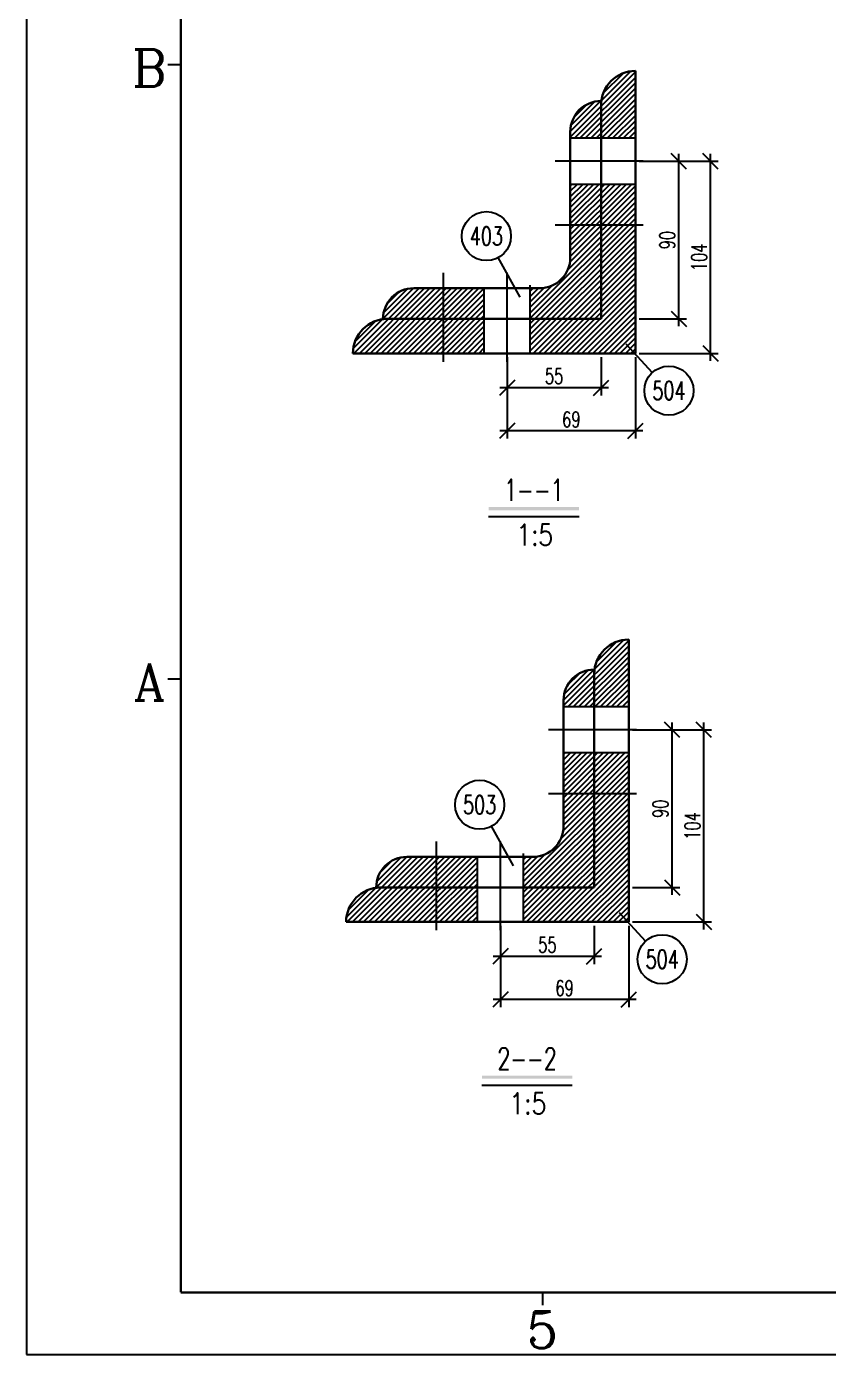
# Model space of a CAD drawing. Header units: millimetres. Extents: x 0 to 11880, y 0 to 8400.
# Drawn here: x 0 to 2611, y 0 to 4325 of the extents above; entities that cross this region are included whole.
import ezdxf
from ezdxf.enums import TextEntityAlignment as Align

# ---------------------------------------------------------------- set-up
doc = ezdxf.new("R2010")
doc.units = ezdxf.units.MM
doc.header["$LTSCALE"] = 240
doc.header["$PDMODE"] = 3
doc.styles.add('COMPLEX', font='COMPLEX')
doc.styles.add('HZTXT', font='txt', dxfattribs={"width": 0.8, "bigfont": 'hztxt'})
doc.styles.add('SIMPLEX', font='simplex', dxfattribs={"width": 0.7, "bigfont": 'HZTXT'})
doc.dimstyles.new('ISO-25', dxfattribs={"dimtxt": 2.5, "dimasz": 2.5, "dimexe": 1.25, "dimexo": 0.625, "dimtad": 1, "dimtxsty": 'Standard', "dimcen": 2.5, "dimadec": 0, "dimazin": 0, "dimtfac": 1, "dimtmove": 0, "dimatfit": 3, "dimfxl": 0, "dimarcsym": 0})

# ---------------------------------------------------------------- blocks, each defined once
blk = doc.blocks.new('_Oblique')
at = {"color": 0, "linetype": 'ByBlock', "lineweight": -2}
blk.add_line((-0.5, -0.5), (0.5, 0.5), dxfattribs=at)
blk = doc.blocks.new('*D84')
at = {"color": 0, "lineweight": -2}
for p, q in [((1565.3, 3248.3), (1565.3, 2982.9)), ((1982.7, 3248.3), (1982.7, 2982.9)), ((2006.7, 3007.9), (1541.3, 3007.9))]:
    blk.add_line(p, q, dxfattribs=at)
at = {"layer": 'Defpoints', "color": 0}
for p in [(1565.3, 3260.8), (1982.7, 3260.8), (1565.3, 3007.9)]:
    blk.add_point(p, dxfattribs=at)
at = {"color": 0, "lineweight": -2, "xscale": 50, "yscale": 50, "zscale": 50, "rotation": 180}
blk.add_blockref('_Oblique', (1565.3, 3007.9), dxfattribs=at)
at = {"color": 0, "lineweight": -2, "xscale": 50, "yscale": 50, "zscale": 50}
blk.add_blockref('_Oblique', (1982.7, 3007.9), dxfattribs=at)
at = {"color": 0, "insert": (1774, 3045.4), "char_height": 50, "attachment_point": 5, "style": 'SIMPLEX'}
blk.add_mtext('69', dxfattribs=at)
blk = doc.blocks.new('*D85')
at = {"color": 0, "lineweight": -2}
for p, q in [((2227.6, 3236.8), (2227.6, 3910.2)), ((1995.2, 3886.2), (2252.6, 3886.2)), ((1995.2, 3260.8), (2252.6, 3260.8))]:
    blk.add_line(p, q, dxfattribs=at)
at = {"layer": 'Defpoints', "color": 0}
for p in [(1982.7, 3886.2), (2227.6, 3886.2), (1982.7, 3260.8)]:
    blk.add_point(p, dxfattribs=at)
at = {"color": 0, "lineweight": -2, "xscale": 50, "yscale": 50, "zscale": 50}
for p, rotation in [((2227.6, 3886.2), 90), ((2227.6, 3260.8), 270)]:
    blk.add_blockref('_Oblique', p, dxfattribs=dict(at, rotation=rotation))
at = {"color": 0, "insert": (2190.1, 3573.5), "char_height": 50, "attachment_point": 5, "rotation": 90, "style": 'SIMPLEX'}
blk.add_mtext('104', dxfattribs=at)
blk = doc.blocks.new('*D86')
at = {"color": 0, "lineweight": -2}
for p, q in [((1565.3, 3248.3), (1565.3, 3123.8)), ((1870.7, 3248.3), (1870.7, 3123.8)), ((1894.7, 3148.8), (1541.3, 3148.8))]:
    blk.add_line(p, q, dxfattribs=at)
at = {"layer": 'Defpoints', "color": 0}
for p in [(1565.3, 3260.8), (1870.7, 3260.8), (1565.3, 3148.8)]:
    blk.add_point(p, dxfattribs=at)
at = {"color": 0, "lineweight": -2, "xscale": 50, "yscale": 50, "zscale": 50, "rotation": 180}
blk.add_blockref('_Oblique', (1565.3, 3148.8), dxfattribs=at)
at = {"color": 0, "lineweight": -2, "xscale": 50, "yscale": 50, "zscale": 50}
blk.add_blockref('_Oblique', (1870.7, 3148.8), dxfattribs=at)
at = {"color": 0, "insert": (1718, 3186.3), "char_height": 50, "attachment_point": 5, "style": 'SIMPLEX'}
blk.add_mtext('55', dxfattribs=at)
blk = doc.blocks.new('*D87')
at = {"color": 0, "lineweight": -2}
for p, q in [((2123.9, 3348.8), (2123.9, 3910.2)), ((1995.2, 3886.2), (2148.9, 3886.2)), ((1995.2, 3372.8), (2148.9, 3372.8))]:
    blk.add_line(p, q, dxfattribs=at)
at = {"layer": 'Defpoints', "color": 0}
for p in [(1982.7, 3886.2), (2123.9, 3886.2), (1982.7, 3372.8)]:
    blk.add_point(p, dxfattribs=at)
at = {"color": 0, "lineweight": -2, "xscale": 50, "yscale": 50, "zscale": 50}
for p, rotation in [((2123.9, 3886.2), 90), ((2123.9, 3372.8), 270)]:
    blk.add_blockref('_Oblique', p, dxfattribs=dict(at, rotation=rotation))
at = {"color": 0, "insert": (2086.4, 3629.5), "char_height": 50, "attachment_point": 5, "rotation": 90, "style": 'SIMPLEX'}
blk.add_mtext('90', dxfattribs=at)
blk = doc.blocks.new('Sect03')
blk.add_line((-147.2, -31.1), (147.2, -31.1))
blk.add_trace([(-147.2, 0), (-147.2, -10), (147.2, 0), (147.2, -10)])
at = {"style": 'SIMPLEX', "width": 0.7}
blk.add_attdef('VALUE', text='', height=70, dxfattribs=at).set_placement((0, 20.7), align=Align.CENTER)
blk = doc.blocks.new('BomShow8')
at = {"color": 4, "linetype": 'Continuous', "lineweight": -3}
blk.add_circle((0, 0), 80, dxfattribs=at)
at = {"color": 6, "style": 'SIMPLEX', "width": 0.7}
blk.add_attdef('ITEMNUMBER0', text='', height=60, dxfattribs=at).set_placement((0, 0), align=Align.MIDDLE)
at = {"color": 1, "style": 'HZTXT', "width": 0.8, "flags": 1}
for tag, p in [('ITEMREMARK', (7, -66.8)), ('ITEMREM1', (9.2, -110)), ('ITEMREM2', (13.5, -157.4))]:
    blk.add_attdef(tag, text='', height=30, dxfattribs=at).set_placement(p, align=Align.CENTER)
blk = doc.blocks.new('*D88')
at = {"color": 0, "lineweight": -2}
for p, q in [((1973.2, 2034), (2126.9, 2034)), ((2101.9, 1496.6), (2101.9, 2058)), ((1973.2, 1520.6), (2126.9, 1520.6))]:
    blk.add_line(p, q, dxfattribs=at)
at = {"layer": 'Defpoints', "color": 0}
for p in [(1960.7, 2034), (2101.9, 2034), (1960.7, 1520.6)]:
    blk.add_point(p, dxfattribs=at)
at = {"color": 0, "lineweight": -2, "xscale": 50, "yscale": 50, "zscale": 50}
for p, rotation in [((2101.9, 2034), 90), ((2101.9, 1520.6), 270)]:
    blk.add_blockref('_Oblique', p, dxfattribs=dict(at, rotation=rotation))
at = {"color": 0, "insert": (2064.4, 1777.3), "char_height": 50, "attachment_point": 5, "rotation": 90, "style": 'SIMPLEX'}
blk.add_mtext('90', dxfattribs=at)
blk = doc.blocks.new('*D89')
at = {"color": 0, "lineweight": -2}
for p, q in [((1543.4, 1396.1), (1543.4, 1271.7)), ((1848.7, 1396.1), (1848.7, 1271.7)), ((1872.7, 1296.7), (1519.4, 1296.7))]:
    blk.add_line(p, q, dxfattribs=at)
at = {"layer": 'Defpoints', "color": 0}
for p in [(1543.4, 1408.6), (1848.7, 1408.6), (1543.4, 1296.7)]:
    blk.add_point(p, dxfattribs=at)
at = {"color": 0, "lineweight": -2, "xscale": 50, "yscale": 50, "zscale": 50, "rotation": 180}
blk.add_blockref('_Oblique', (1543.4, 1296.7), dxfattribs=at)
at = {"color": 0, "lineweight": -2, "xscale": 50, "yscale": 50, "zscale": 50}
blk.add_blockref('_Oblique', (1848.7, 1296.7), dxfattribs=at)
at = {"color": 0, "insert": (1696, 1334.2), "char_height": 50, "attachment_point": 5, "style": 'SIMPLEX'}
blk.add_mtext('55', dxfattribs=at)
blk = doc.blocks.new('*D90')
at = {"color": 0, "lineweight": -2}
for p, q in [((1973.2, 2034), (2230.7, 2034)), ((2205.7, 1384.6), (2205.7, 2058)), ((1973.2, 1408.6), (2230.7, 1408.6))]:
    blk.add_line(p, q, dxfattribs=at)
at = {"layer": 'Defpoints', "color": 0}
for p in [(1960.7, 2034), (2205.7, 2034), (1960.7, 1408.6)]:
    blk.add_point(p, dxfattribs=at)
at = {"color": 0, "lineweight": -2, "xscale": 50, "yscale": 50, "zscale": 50}
for p, rotation in [((2205.7, 2034), 90), ((2205.7, 1408.6), 270)]:
    blk.add_blockref('_Oblique', p, dxfattribs=dict(at, rotation=rotation))
at = {"color": 0, "insert": (2168.2, 1721.3), "char_height": 50, "attachment_point": 5, "rotation": 90, "style": 'SIMPLEX'}
blk.add_mtext('104', dxfattribs=at)
blk = doc.blocks.new('*D91')
at = {"color": 0, "lineweight": -2}
for p, q in [((1543.4, 1396.1), (1543.4, 1130.8)), ((1960.7, 1396.1), (1960.7, 1130.8)), ((1984.7, 1155.8), (1519.4, 1155.8))]:
    blk.add_line(p, q, dxfattribs=at)
at = {"layer": 'Defpoints', "color": 0}
for p in [(1543.4, 1408.6), (1960.7, 1408.6), (1543.4, 1155.8)]:
    blk.add_point(p, dxfattribs=at)
at = {"color": 0, "lineweight": -2, "xscale": 50, "yscale": 50, "zscale": 50, "rotation": 180}
blk.add_blockref('_Oblique', (1543.4, 1155.8), dxfattribs=at)
at = {"color": 0, "lineweight": -2, "xscale": 50, "yscale": 50, "zscale": 50}
blk.add_blockref('_Oblique', (1960.7, 1155.8), dxfattribs=at)
at = {"color": 0, "insert": (1752, 1193.3), "char_height": 50, "attachment_point": 5, "style": 'SIMPLEX'}
blk.add_mtext('69', dxfattribs=at)

msp = doc.modelspace()

# ---------------------------------------------------------------- hatches: boundary and pattern name
h = msp.add_hatch()
h.set_pattern_fill('ANSI31', scale=100, style=0)
h.set_pattern_definition([(45, (-1005.164, -967.121), (-8.838835, 8.838835), [])])
h.paths.add_polyline_path([(1982.66, 4180.78, 0.4142136), (1870.66, 4068.78), (1870.66, 3961.19), (1982.66, 3961.19)])
h.paths.add_polyline_path([(1870.66, 4068.78), (1870.66, 4082.78, 0.4142136), (1770.66, 3982.78), (1770.66, 3961.19), (1870.66, 3961.19)])
h.paths.add_polyline_path([(1982.66, 3811.19), (1870.66, 3811.19), (1870.66, 3678.19), (1982.66, 3678.19)])
h.paths.add_polyline_path([(1870.66, 3811.19), (1770.66, 3811.19), (1770.66, 3678.19), (1870.66, 3678.19)])
h.paths.add_polyline_path([(1982.66, 3678.19), (1870.66, 3678.19), (1870.66, 3484.78), (1870.66, 3372.78), (1640.33, 3372.78), (1640.33, 3260.78), (1982.66, 3260.78)])
h.paths.add_polyline_path([(1870.66, 3678.19), (1770.66, 3678.19), (1770.66, 3572.78, -0.4142136), (1670.66, 3472.78), (1640.33, 3472.78), (1640.33, 3372.78), (1758.66, 3372.78), (1870.66, 3372.78)], flags=17)
h.paths.add_polyline_path([(1490.33, 3472.78), (1357.33, 3472.78), (1357.33, 3372.78), (1490.33, 3372.78)])
h.paths.add_polyline_path([(1490.33, 3372.78), (1357.33, 3372.78), (1357.33, 3260.78), (1490.33, 3260.78)])
h.paths.add_polyline_path([(1357.33, 3472.78), (1260.66, 3472.78, 0.4142136), (1160.66, 3372.78), (1357.33, 3372.78)])
h.paths.add_polyline_path([(1357.33, 3372.78), (1174.66, 3372.78, 0.4142136), (1062.66, 3260.78), (1357.33, 3260.78)])
h = msp.add_hatch()
h.set_pattern_fill('ANSI31', scale=100, style=0)
h.set_pattern_definition([(45, (-1027.125, -2819.268), (-8.838835, 8.838835), [])])
h.paths.add_polyline_path([(1960.7, 2328.64, 0.4142136), (1848.7, 2216.64), (1848.7, 2109.04), (1960.7, 2109.04)])
h.paths.add_polyline_path([(1848.7, 2216.64), (1848.7, 2230.64, 0.4142136), (1748.7, 2130.64), (1748.7, 2109.04), (1848.7, 2109.04)])
h.paths.add_polyline_path([(1960.7, 1959.04), (1848.7, 1959.04), (1848.7, 1826.04), (1960.7, 1826.04)])
h.paths.add_polyline_path([(1848.7, 1959.04), (1748.7, 1959.04), (1748.7, 1826.04), (1848.7, 1826.04)])
h.paths.add_polyline_path([(1960.7, 1826.04), (1848.7, 1826.04), (1848.7, 1632.64), (1848.7, 1520.64), (1618.37, 1520.64), (1618.37, 1408.64), (1960.7, 1408.64)])
h.paths.add_polyline_path([(1848.7, 1826.04), (1748.7, 1826.04), (1748.7, 1720.64, -0.4142136), (1648.7, 1620.64), (1618.37, 1620.64), (1618.37, 1520.64), (1736.7, 1520.64), (1848.7, 1520.64)], flags=17)
h.paths.add_polyline_path([(1468.37, 1620.64), (1335.37, 1620.64), (1335.37, 1520.64), (1468.37, 1520.64)])
h.paths.add_polyline_path([(1468.37, 1520.64), (1335.37, 1520.64), (1335.37, 1408.64), (1468.37, 1408.64)])
h.paths.add_polyline_path([(1335.37, 1620.64), (1238.7, 1620.64, 0.4142136), (1138.7, 1520.64), (1335.37, 1520.64)])
h.paths.add_polyline_path([(1335.37, 1520.64), (1152.7, 1520.64, 0.4142136), (1040.7, 1408.64), (1335.37, 1408.64)])

# ---------------------------------------------------------------- linework, layer by layer
at = {"color": 7}
for p, q in [((0, 8400), (0, 0)), ((500, 4200), (460, 4200)), ((1982.66, 3961.19), (1770.66, 3961.19)), ((1982.66, 3961.19), (1982.66, 3811.19)), ((2007.83, 3886.19), (1721.55, 3886.19)), ((1982.66, 3811.19), (1770.66, 3811.19)), ((2007.83, 3678.19), (1721.55, 3678.19)), ((1607.37, 3443.73), (1536.05, 3572.68)), ((1357.33, 3233.62), (1357.33, 3522.93)), ((1565.33, 3233.62), (1565.33, 3522.93)), ((1490.33, 3260.78), (1490.33, 3472.78)), ((1640.33, 3260.78), (1640.33, 3483.32)), ((1951.72, 3291.73), (2037.67, 3198.15)), ((1490.33, 3260.78), (1640.33, 3260.78)), ((500, 2200), (460, 2200)), ((1960.7, 2109.04), (1748.7, 2109.04)), ((1960.7, 2109.04), (1960.7, 1959.04)), ((1985.87, 2034.04), (1699.58, 2034.04)), ((1960.7, 1959.04), (1748.7, 1959.04)), ((1985.87, 1826.04), (1699.58, 1826.04)), ((1585.41, 1591.58), (1514.09, 1720.54)), ((1335.37, 1381.47), (1335.37, 1670.79)), ((1543.37, 1381.47), (1543.37, 1670.79)), ((1468.37, 1408.64), (1468.37, 1620.64)), ((1618.37, 1408.64), (1618.37, 1631.17)), ((1929.76, 1439.58), (2015.7, 1346.01)), ((1468.37, 1408.64), (1618.37, 1408.64)), ((1680, 200), (1680, 160)), ((0, 0), (11880, 0))]:
    msp.add_line(p, q, dxfattribs=at)
at = {"color": 7, "lineweight": 30}
for p, q in [((1982.66, 4180.78), (1982.66, 4180.78)), ((1982.66, 4180.78), (1982.66, 3260.78)), ((1870.66, 4082.78), (1870.66, 4082.78)), ((1870.66, 4082.78), (1870.66, 3372.78)), ((1870.66, 3484.78), (1870.66, 4068.78)), ((1770.66, 3572.78), (1770.66, 3982.78)), ((1260.66, 3472.78), (1670.66, 3472.78)), ((1870.66, 3372.78), (1160.66, 3372.78)), ((1174.66, 3372.78), (1758.66, 3372.78)), ((1982.66, 3260.78), (1062.66, 3260.78)), ((1960.7, 2328.64), (1960.7, 1408.64)), ((1960.7, 2328.64), (1960.7, 2328.64)), ((1848.7, 2230.64), (1848.7, 1520.64)), ((1848.7, 2230.64), (1848.7, 2230.64)), ((1848.7, 1632.64), (1848.7, 2216.64)), ((1748.7, 1720.64), (1748.7, 2130.64)), ((1238.7, 1620.64), (1648.7, 1620.64)), ((1848.7, 1520.64), (1138.7, 1520.64)), ((1152.7, 1520.64), (1736.7, 1520.64)), ((1960.7, 1408.64), (1040.7, 1408.64))]:
    msp.add_line(p, q, dxfattribs=at)
at = {"color": 7, "linetype": 'Continuous', "const_width": 7.2}
for points in [[(502.08, 8198.31), (502.08, 202)], [(502.08, 202), (11675.68, 200.57)]]:
    msp.add_lwpolyline(points, dxfattribs=at)
at = {"color": 7, "lineweight": 30}
for centre, radius, start, end in [((1982.66, 4068.78), 112, 90, 180), ((1870.66, 3982.78), 100, 90, 180), ((1670.66, 3572.78), 100, 270, 0), ((1260.66, 3372.78), 100, 90, 180), ((1174.66, 3260.78), 112, 90, 180), ((1960.7, 2216.64), 112, 90, 180), ((1848.7, 2130.64), 100, 90, 180), ((1648.7, 1720.64), 100, 270, 0), ((1238.7, 1520.64), 100, 90, 180), ((1152.7, 1408.64), 112, 90, 180)]:
    msp.add_arc(centre, radius, start, end, dxfattribs=at)

# ---------------------------------------------------------------- block references
at = {"color": 7}
for name, p, values in [('BomShow8', (1497.33, 3642.69), {'ITEMNUMBER0': '403'}), ('BomShow8', (2091.78, 3139.24), {'ITEMNUMBER0': '504'}), ('Sect03', (1651.82, 2759.94), {'VALUE': '1--1'}), ('BomShow8', (1475.37, 1790.54), {'ITEMNUMBER0': '503'}), ('BomShow8', (2069.82, 1287.09), {'ITEMNUMBER0': '504'}), ('Sect03', (1629.85, 907.79), {'VALUE': '2--2'})]:
    msp.add_blockref(name, p, dxfattribs=at).add_auto_attribs(values)

# ---------------------------------------------------------------- texts
at = {"color": 7, "style": 'COMPLEX'}
for s, p in [('B', (400, 4130)), ('A', (400, 2130)), ('5', (1680, 20))]:
    msp.add_text(s, height=120, dxfattribs=at).set_placement(p, align=Align.CENTER)
at = {"color": 7, "style": 'SIMPLEX', "width": 0.8}
for p in [(1654.57, 2634.74), (1632.61, 782.59)]:
    msp.add_attdef('1:5', text='', height=70, dxfattribs=at).set_placement(p, align=Align.CENTER)

# ---------------------------------------------------------------- dimensions: what is measured, and where the dimension line sits
at = {"color": 7}
for base, p1, p2, text, picture, middle in [((2227.65, 3886.19), (1982.66, 3260.78), (1982.66, 3886.19), '104', '*D85', (2190.15, 3573.49)), ((2123.9, 3886.19), (1982.66, 3372.78), (1982.66, 3886.19), '90', '*D87', (2086.4, 3629.49)), ((2101.94, 2034.04), (1960.7, 1520.64), (1960.7, 2034.04), '90', '*D88', (2064.44, 1777.34)), ((2205.69, 2034.04), (1960.7, 1408.64), (1960.7, 2034.04), '104', '*D90', (2168.19, 1721.34))]:
    dim = msp.add_linear_dim(base=base, p1=p1, p2=p2, angle=90, text=text, dimstyle='ISO-25', override={"dimscale": 20, "dimdec": 1, "dimrnd": 1, "dimtxsty": 'SIMPLEX', "dimblk": 'Oblique', "dimdle": 1.2, "dimtdec": 1, "dimtix": 1, "dimtmove": 2}, dxfattribs=at)
    dim.commit()
    dim.dimension.update_dxf_attribs({"geometry": picture, "text_midpoint": middle})
for base, p1, p2, text, picture, middle in [((1565.33, 3007.95), (1982.66, 3260.78), (1565.33, 3260.78), '69', '*D84', (1774, 3045.45)), ((1565.33, 3148.8), (1870.66, 3260.78), (1565.33, 3260.78), '55', '*D86', (1718, 3186.3)), ((1543.37, 1296.66), (1848.7, 1408.64), (1543.37, 1408.64), '55', '*D89', (1696.04, 1334.16)), ((1543.37, 1155.8), (1960.7, 1408.64), (1543.37, 1408.64), '69', '*D91', (1752.04, 1193.3))]:
    dim = msp.add_linear_dim(base=base, p1=p1, p2=p2, text=text, dimstyle='ISO-25', override={"dimscale": 20, "dimdec": 1, "dimrnd": 1, "dimtxsty": 'SIMPLEX', "dimblk": 'Oblique', "dimdle": 1.2, "dimtdec": 1, "dimtix": 1, "dimtmove": 2}, dxfattribs=at)
    dim.commit()
    dim.dimension.update_dxf_attribs({"geometry": picture, "text_midpoint": middle})

doc.saveas('drawing.dxf')
